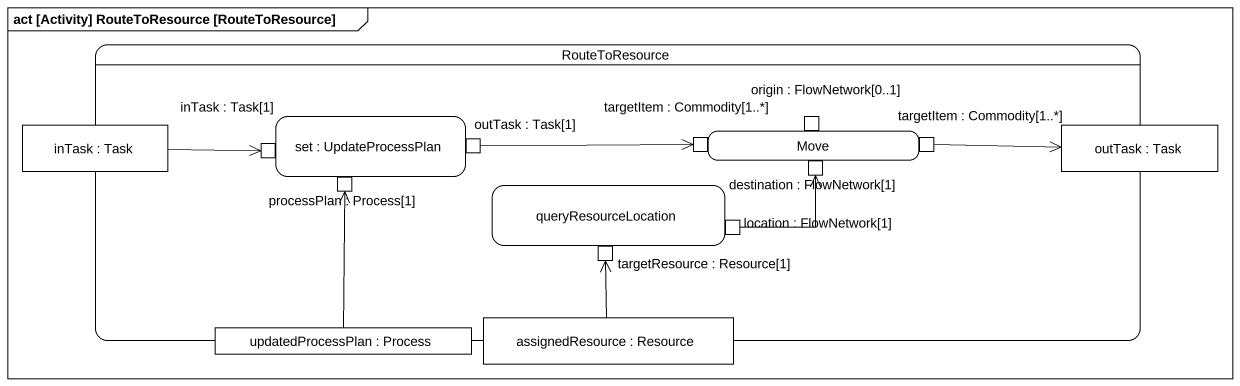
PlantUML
@startuml
mainframe act [Activity] RouteToResource [RouteToResource]
hide empty description
state RouteToResource {
  state "set : UpdateProcessPlan" as set_ #FFFFFF {
    state "inTask : Task[1]" as inTask_Task_1 <<inputPin>>
    state "processPlan : Process[1]" as processPlan_Process_1 <<inputPin>>
    state "outTask : Task[1]" as outTask_Task_1 <<outputPin>>
  }
  state "inTask : Task" as inTask <<object>> #FFFFFF
  state Move #FFFFFF {
    state "origin : FlowNetwork[0..1]" as origin_FlowNetwork_0_1 <<inputPin>>
    state "targetItem : Commodity[1..*]" as targetItem_Commodity_1 <<inputPin>>
    state "destination : FlowNetwork[1]" as destination_FlowNetwork_1 <<inputPin>>
    state "targetItem : Commodity[1..*]" as targetItem_Commodity_1_2 <<outputPin>>
  }
  state "outTask : Task" as outTask <<object>> #FFFFFF
  state queryResourceLocation #FFFFFF {
    state "location : FlowNetwork[1]" as location_FlowNetwork_1 <<outputPin>>
    state "targetResource : Resource[1]" as targetResource_Resource_1 <<inputPin>>
  }
  state "updatedProcessPlan : Process" as updatedProcessPlan <<object>> #FFFFFF
  state "assignedResource : Resource" as assignedResource <<object>> #FFFFFF
}
inTask -right-> inTask_Task_1
outTask_Task_1 -right-> targetItem_Commodity_1
targetItem_Commodity_1_2 -right-> outTask
location_FlowNetwork_1 -up-> destination_FlowNetwork_1
updatedProcessPlan -up-> processPlan_Process_1
assignedResource -up-> targetResource_Resource_1
@enduml
